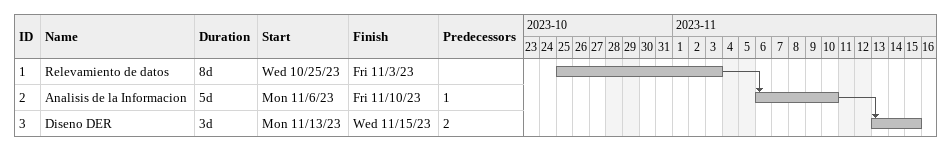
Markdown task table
| ID | Task | Duration | Start | Finish | Predecessors |
|---|---|---|---|---|---|
| 1 | Relevamiento de datos | 8d | 2023-10-25 | 2023-11-03 |  |
| 2 | Analisis de la Informacion | 5d | 2023-11-06 | 2023-11-10 | 1 |
| 3 | Diseno DER | 3d | 2023-11-13 | 2023-11-15 | 2 |
